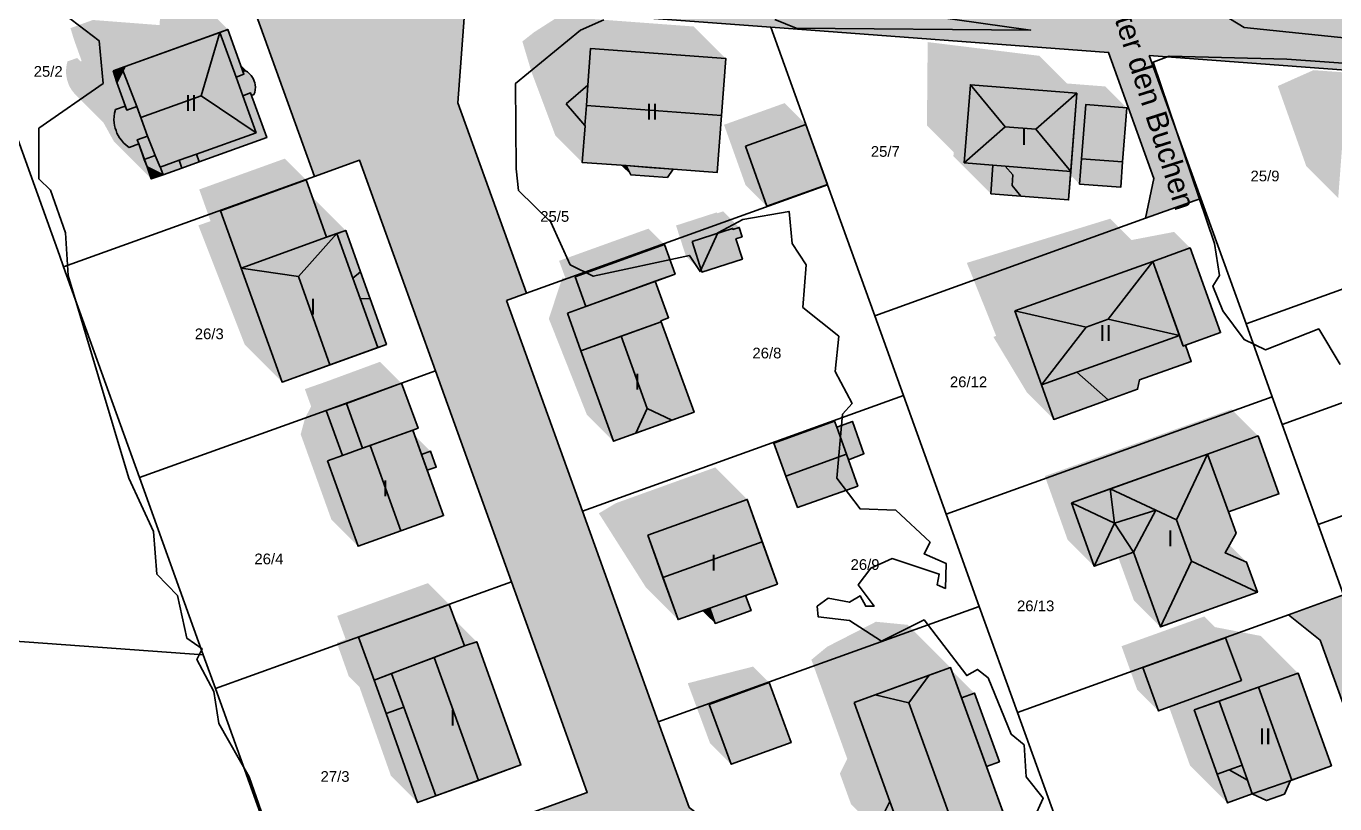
# Model space of a CAD drawing. Header units: millimetres. Extents: x 238 to 3518, y -74 to 2735.
# Drawn here: x 1548.4 to 1671, y 895.7 to 968.6 of the extents above; entities that cross this region are included whole.
import ezdxf
from ezdxf.enums import TextEntityAlignment as Align

# ---------------------------------------------------------------- set-up
doc = ezdxf.new("R2010")
doc.units = ezdxf.units.MM
for name, color, linetype in [('LP_Flurstueck_bez', 7, 'Continuous'), ('LP_Flurstuecke', 8, 'Continuous'), ('LP_Gebaeude_Dachaufsicht', 9, 'Continuous'), ('LP_Gebaeude_Dachschatten', 253, 'Continuous'), ('LP_Gebaeude_F', 254, 'Continuous'), ('LP_Gebaeude_Geschosszahl', 7, 'Continuous'), ('LP_Gebaeude_Schatten', 7, 'Continuous'), ('LP_Gebaeude_U', 7, 'Continuous'), ('LP_Topographie_Hoehenlinien', 8, 'Continuous'), ('LP_Verkehr_Strassen', 9, 'Continuous'), ('LP_Verkehr_Strassennamen', 7, 'Continuous')]:
    doc.layers.add(name, color=color, linetype=linetype)
doc.styles.get("Standard").update_dxf_attribs({"font": 'arial.ttf'})

msp = doc.modelspace()

# ---------------------------------------------------------------- hatches: boundary and pattern name
at = {"layer": 'LP_Gebaeude_Dachschatten'}
for points in [[(1564.78, 962.06), (1566.53, 968), (1557.65, 964.81), (1557.33, 964.69), (1558.73, 961.05), (1558.74, 961.06), (1559.11, 960.02)], [(1613.55, 960.21), (1613.95, 965.55), (1601.28, 966.49), (1601.03, 963.05), (1601.02, 963.05), (1600.88, 961.15)], [(1640.14, 959.15), (1636.87, 963.09), (1636.3, 955.78)], [(1640.14, 959.15), (1643.01, 958.92), (1646.85, 962.3), (1636.87, 963.09)], [(1560.47, 956.47), (1560.31, 956.86), (1559.73, 958.28), (1558.78, 957.94), (1558.92, 957.55), (1559.44, 956.1)], [(1573.88, 945.11), (1568.51, 945.91), (1572.36, 935.23), (1576.84, 936.85)], [(1653.98, 946.54), (1641.04, 941.9), (1647.72, 940.37), (1649.8, 941.12)], [(1641.04, 941.9), (1643.53, 934.96), (1647.72, 940.37)], [(1600.36, 938.17), (1603.42, 929.68), (1605.52, 930.43), (1606.58, 932.75), (1604.13, 939.53)], [(1580.6, 929.29), (1579.89, 929.04), (1578.01, 928.35), (1576.6, 927.84), (1579.48, 919.84), (1583.48, 921.28)], [(1656.19, 922.31), (1659.11, 928.49), (1649.98, 925.22)], [(1646.35, 923.92), (1650.39, 922.01), (1649.98, 925.22)], [(1654.25, 923.22), (1649.98, 925.22), (1650.39, 922.01)], [(1617.37, 920.26), (1615.95, 924.23), (1606.64, 920.88), (1608.05, 916.93)], [(1650.39, 922.01), (1646.35, 923.92), (1648.48, 917.97)], [(1657.59, 918.46), (1656.19, 922.31), (1654.25, 923.22), (1652.15, 919.28), (1654.7, 912.28)], [(1586.61, 909.43), (1582.62, 907.92), (1583.76, 904.78), (1586.77, 896.45), (1590.76, 897.9)], [(1631.09, 905.18), (1633.02, 907.77), (1627.95, 905.93)], [(1663.89, 906.64), (1660.18, 905.34), (1662.34, 899.33), (1662.84, 897.92), (1663.3, 896.64), (1666.9, 897.91), (1666.92, 897.91), (1667.01, 897.94)], [(1635.34, 893.44), (1631.09, 905.18), (1627.95, 905.93), (1625.97, 905.21), (1629.33, 895.93), (1631.1, 891.03), (1631.1, 891.03), (1631.39, 890.24), (1633.67, 891.06)], [(1583.76, 904.78), (1582.1, 904.18), (1585.06, 895.83), (1586.77, 896.45)]]:
    msp.add_hatch(color=253, dxfattribs=at).paths.add_polyline_path(points)
at = {"layer": 'LP_Gebaeude_F'}
for points in [[(1556.86, 963.29), (1557.79, 960.71), (1558.74, 961.06), (1559.73, 958.28), (1558.78, 957.94), (1558.92, 957.55), (1559.7, 955.39), (1561.21, 954.66), (1562.97, 955.29), (1562.72, 956.01), (1564.32, 956.58), (1564.58, 955.87), (1570.92, 958.14), (1569.41, 962.33), (1568.67, 962.06), (1568.04, 963.81), (1568.78, 964.08), (1567.27, 968.27), (1557.65, 964.81)], [(1598.98, 961.3), (1600.75, 959.25), (1600.48, 955.81), (1604.62, 955.51), (1605.04, 954.66), (1608.48, 954.4), (1609.01, 955.18), (1613.15, 954.87), (1613.95, 965.55), (1601.28, 966.49), (1601.03, 963.05)], [(1556.52, 964.4), (1556.86, 963.29), (1557.65, 964.81)], [(1568.04, 963.81), (1568.67, 962.06), (1569.41, 962.33), (1569.5, 962.09), (1569.72, 962.17), (1569.79, 962.37), (1569.84, 962.62), (1569.85, 962.86), (1569.83, 963.07), (1569.8, 963.26), (1569.75, 963.43), (1569.68, 963.6), (1569.58, 963.77), (1569.46, 963.95), (1569.31, 964.12), (1569.11, 964.29), (1568.93, 964.4), (1568.69, 964.32), (1568.78, 964.08)], [(1636.3, 955.78), (1638.99, 955.57), (1640.12, 955.47), (1640.85, 954.66), (1640.78, 953.66), (1641.6, 952.66), (1646.08, 952.3), (1646.85, 962.3), (1636.87, 963.09)], [(1556.74, 960.78), (1556.66, 960.44), (1556.62, 960.12), (1556.6, 959.81), (1556.62, 959.52), (1556.66, 959.26), (1556.72, 959.01), (1556.79, 958.79), (1556.87, 958.57), (1556.98, 958.35), (1557.12, 958.12), (1557.29, 957.89), (1557.49, 957.65), (1557.73, 957.43), (1558.01, 957.22), (1558.92, 957.55), (1558.78, 957.94), (1559.73, 958.28), (1558.74, 961.06), (1557.79, 960.71), (1557.65, 961.1)], [(1647.29, 956.16), (1651.14, 955.86), (1651.53, 960.93), (1647.68, 961.23)], [(1615.78, 957.34), (1617.79, 951.71), (1623.49, 953.74), (1621.46, 959.37), (1621.46, 959.37)], [(1562.72, 956.01), (1562.97, 955.29), (1564.58, 955.87), (1564.32, 956.58)], [(1638.78, 952.88), (1641.6, 952.66), (1640.78, 953.66), (1640.85, 954.66), (1640.12, 955.47), (1638.99, 955.57)], [(1647.1, 953.78), (1650.96, 953.48), (1651.14, 955.86), (1647.29, 956.16)], [(1559.7, 955.39), (1560.1, 954.26), (1561.21, 954.66)], [(1566.59, 951.28), (1568.51, 945.91), (1576.52, 948.8), (1574.61, 954.17)], [(1568.51, 945.91), (1572.36, 935.23), (1582.13, 938.76), (1580.6, 943.04), (1579.68, 943.06), (1579, 944.96), (1579.7, 945.56), (1578.32, 949.44), (1576.52, 948.8)], [(1610.78, 948.4), (1611.71, 945.53), (1615.51, 946.75), (1614.89, 948.65), (1615.48, 948.85), (1615.2, 949.73), (1614.62, 949.54), (1614.59, 949.63)], [(1599.82, 945.09), (1600.83, 942.32), (1607.34, 944.68), (1609.2, 945.35), (1608.2, 948.11)], [(1653.98, 946.54), (1656.83, 938.61), (1657.03, 938.69), (1660.33, 939.87), (1657.46, 947.8)], [(1641.04, 941.9), (1643.53, 934.96), (1646.86, 936.15), (1649.8, 933.57), (1652.54, 934.55), (1652.72, 935.43), (1657.57, 937.16), (1657.03, 938.69), (1656.83, 938.61), (1653.98, 946.54)], [(1579, 944.96), (1579.68, 943.06), (1580.6, 943.04), (1579.7, 945.56)], [(1599.12, 941.7), (1600.36, 938.17), (1607.9, 940.88), (1607.86, 940.98), (1608.58, 941.25), (1607.34, 944.68), (1600.83, 942.32)], [(1600.36, 938.17), (1603.42, 929.68), (1610.98, 932.4), (1607.9, 940.88)], [(1643.53, 934.96), (1644.69, 931.73), (1649.8, 933.57), (1646.86, 936.15)], [(1578.38, 933.23), (1579.89, 929.04), (1584.6, 930.73), (1585.1, 930.9), (1583.54, 935.13)], [(1576.49, 932.57), (1578.01, 928.35), (1579.89, 929.04), (1578.38, 933.23)], [(1618.45, 929.5), (1619.57, 926.42), (1625.25, 928.49), (1624.34, 931.01), (1624.13, 931.57)], [(1624.34, 931.01), (1625.25, 928.49), (1625.44, 927.95), (1626.89, 928.52), (1625.81, 931.54)], [(1576.6, 927.84), (1579.48, 919.84), (1587.49, 922.72), (1585.95, 926.97), (1585.42, 928.44), (1584.6, 930.73), (1579.89, 929.04), (1578.01, 928.35)], [(1659.11, 928.49), (1661.06, 923.06), (1665.79, 924.75), (1663.84, 930.18)], [(1585.42, 928.44), (1585.95, 926.97), (1586.81, 927.27), (1586.27, 928.75)], [(1619.57, 926.42), (1620.67, 923.48), (1626.32, 925.49), (1625.44, 927.95), (1625.25, 928.49)], [(1646.35, 923.92), (1648.48, 917.97), (1652.15, 919.28), (1654.7, 912.28), (1663.78, 915.54), (1662.76, 918.36), (1660.74, 919.23), (1661.78, 921.08), (1661.06, 923.06), (1659.11, 928.49)], [(1606.64, 920.88), (1609.47, 912.97), (1612.46, 914.04), (1612.95, 912.61), (1616.32, 913.81), (1615.8, 915.23), (1618.78, 916.3), (1615.95, 924.23)], [(1579.52, 911.32), (1580.99, 907.3), (1589.46, 910.5), (1588.03, 914.39)], [(1580.99, 907.3), (1582.1, 904.18), (1583.76, 904.78), (1586.77, 896.45), (1594.75, 899.36), (1590.6, 910.89), (1589.46, 910.5)], [(1653.04, 908.48), (1654.5, 904.42), (1662.27, 907.28), (1660.8, 911.27)], [(1625.97, 905.21), (1629.33, 895.93), (1628.64, 894.54), (1629.69, 891.66), (1631.1, 891.03), (1631.39, 890.24), (1640.43, 893.51), (1638.37, 899.21), (1636.04, 905.64), (1635.01, 908.48)], [(1657.84, 904.51), (1659.99, 898.49), (1661.12, 898.89), (1662.84, 897.92), (1663.3, 896.64), (1664.63, 896.01), (1666.31, 896.61), (1666.89, 897.9), (1670.71, 899.27), (1667.6, 907.94)], [(1612.38, 905.01), (1614.46, 899.41), (1620.07, 901.45), (1618.01, 907.07)], [(1636.04, 905.64), (1638.37, 899.21), (1639.59, 899.65), (1637.25, 906.08)], [(1582.1, 904.18), (1585.06, 895.83), (1586.77, 896.45), (1583.76, 904.78)], [(1659.99, 898.49), (1660.96, 895.8), (1663.3, 896.64), (1662.84, 897.92), (1661.12, 898.89)]]:
    msp.add_hatch(color=254, dxfattribs=at).paths.add_polyline_path(points)
at = {"layer": 'LP_Gebaeude_Schatten'}
for points in [[(1552.12, 964.62), (1552.16, 964.94), (1552.24, 965.28), (1553.15, 965.6), (1553.47, 965.28), (1553.57, 965.32), (1552.86, 967.29), (1552.52, 968.4), (1553.33, 968.69), (1553.65, 968.81), (1554.62, 969.16), (1560.87, 968.68), (1561.05, 971.47), (1562.53, 972), (1563.27, 972.27), (1567.27, 968.27), (1566.53, 968), (1557.65, 964.81), (1557.33, 964.69), (1556.52, 964.4), (1556.86, 963.29), (1557.79, 960.71), (1557.65, 961.1), (1556.74, 960.78), (1556.66, 960.44), (1556.62, 960.12), (1556.6, 959.81), (1556.62, 959.52), (1556.66, 959.26), (1556.72, 959.01), (1556.79, 958.79), (1556.87, 958.57), (1556.98, 958.35), (1557.12, 958.12), (1557.29, 957.89), (1557.49, 957.65), (1557.73, 957.43), (1558.01, 957.22), (1558.92, 957.55), (1559.44, 956.1), (1559.7, 955.39), (1560.1, 954.26), (1557.6, 956.76), (1556.6, 957.76), (1555.7, 959.39), (1555.6, 959.55), (1552.99, 962.15), (1552.79, 962.39), (1552.62, 962.62), (1552.48, 962.85), (1552.37, 963.07), (1552.29, 963.29), (1552.22, 963.51), (1552.16, 963.76), (1552.12, 964.02), (1552.1, 964.31), (1552.12, 964.62)], [(1596.03, 968.05), (1598.28, 969.49), (1610.95, 968.55), (1613.95, 965.55), (1601.28, 966.49), (1601.03, 963.05), (1601.02, 963.05), (1598.98, 961.3), (1600.74, 959.27), (1600.75, 959.25), (1600.48, 955.81), (1597.98, 958.31), (1595.75, 964.25), (1595.74, 964.27), (1594.88, 967.15), (1596.02, 968.05), (1596.03, 968.05)], [(1651.53, 960.93), (1647.68, 961.23), (1647.29, 956.16), (1647.1, 953.78), (1646.26, 954.62), (1646.29, 954.97), (1646.85, 962.3), (1636.87, 963.09), (1636.3, 955.78), (1638.99, 955.57), (1638.78, 952.88), (1635.28, 956.38), (1635.31, 956.77), (1632.8, 959.28), (1632.87, 967.09), (1643.35, 965.8), (1645.94, 963.21), (1649.53, 962.93), (1651.53, 960.93)], [(1569.11, 964.29), (1568.93, 964.4), (1568.69, 964.32), (1568.46, 964.96), (1569.31, 964.12), (1569.11, 964.29)], [(1681.89, 960.74), (1672.03, 961.46), (1671.35, 952.48), (1668.35, 955.48), (1665.69, 962.97), (1669.03, 964.46), (1678.89, 963.74), (1681.89, 960.74)], [(1613.78, 959.34), (1619.46, 961.37), (1619.46, 961.37), (1621.46, 959.37), (1621.46, 959.37), (1615.78, 957.34), (1617.79, 951.71), (1615.79, 953.71), (1613.78, 959.34)], [(1566.59, 951.28), (1568.51, 945.91), (1572.36, 935.23), (1568.86, 938.73), (1564.51, 949.91), (1565.65, 950.31), (1564.59, 953.28), (1572.61, 956.17), (1574.61, 954.17), (1566.59, 951.28)], [(1604.62, 955.51), (1605.04, 954.66), (1604.15, 955.54), (1604.62, 955.51)], [(1577.5, 949.15), (1576.52, 948.8), (1575.17, 952.58), (1578.32, 949.44), (1577.5, 949.15)], [(1609.28, 949.9), (1613.09, 951.13), (1613.16, 951.05), (1613.7, 951.23), (1615.2, 949.73), (1614.62, 949.54), (1614.59, 949.63), (1610.78, 948.4), (1611.71, 945.53), (1610.21, 947.03), (1609.28, 949.9)], [(1607.9, 940.88), (1600.36, 938.17), (1603.42, 929.68), (1600.92, 932.18), (1597.36, 941.17), (1598.63, 945.03), (1598.92, 944.96), (1598.32, 946.59), (1606.7, 949.61), (1608.2, 948.11), (1599.82, 945.09), (1600.83, 942.32), (1604.42, 943.62), (1605.4, 943.38), (1607.9, 940.88)], [(1657.46, 947.8), (1653.98, 946.54), (1641.04, 941.9), (1643.53, 934.96), (1644.69, 931.73), (1642.19, 934.23), (1639.03, 939.46), (1639.29, 939.56), (1636.54, 946.4), (1649.98, 950.54), (1651.98, 948.54), (1655.96, 949.3), (1657.46, 947.8)], [(1656.48, 939.59), (1653.98, 946.54), (1656.83, 938.61), (1656.48, 939.59)], [(1574.1, 930.34), (1574.51, 931.85), (1575.08, 932.94), (1574.49, 934.57), (1576.38, 935.23), (1581.54, 937.13), (1583.54, 935.13), (1578.38, 933.23), (1576.49, 932.57), (1578.01, 928.35), (1576.6, 927.84), (1579.48, 919.84), (1576.98, 922.34), (1574.1, 930.34)], [(1643.85, 926.42), (1647.48, 927.72), (1656.61, 930.99), (1661.34, 932.68), (1663.84, 930.18), (1659.11, 928.49), (1649.98, 925.22), (1646.35, 923.92), (1648.48, 917.97), (1645.98, 920.47), (1643.85, 926.42)], [(1585.42, 928.44), (1584.77, 930.24), (1586.27, 928.75), (1585.42, 928.44)], [(1585.69, 927.69), (1585.95, 926.97), (1585.95, 926.97), (1585.69, 927.69)], [(1602.05, 922.93), (1603.64, 923.88), (1612.95, 927.23), (1615.95, 924.23), (1606.64, 920.88), (1608.05, 916.93), (1609.47, 912.97), (1606.47, 915.97), (1602.05, 922.93)], [(1652.2, 914.78), (1652.2, 914.78), (1650.74, 918.78), (1652.15, 919.28), (1654.7, 912.28), (1652.2, 914.78), (1652.2, 914.78)], [(1660.74, 919.23), (1661.15, 919.96), (1662.76, 918.36), (1660.74, 919.23)], [(1579.6, 906.68), (1578.6, 907.68), (1577.49, 910.8), (1578.32, 911.12), (1577.52, 913.32), (1586.03, 916.39), (1588.03, 914.39), (1579.52, 911.32), (1580.99, 907.3), (1582.1, 904.18), (1585.06, 895.83), (1582.56, 898.33), (1579.6, 906.68)], [(1612.46, 914.04), (1612.95, 912.61), (1611.76, 913.79), (1612.46, 914.04)], [(1589.46, 910.5), (1588.56, 912.94), (1590.6, 910.89), (1589.46, 910.5)], [(1624.64, 898.54), (1625.33, 899.93), (1621.97, 909.21), (1623.45, 910.43), (1628.02, 912.77), (1631.01, 912.48), (1635.01, 908.48), (1633.02, 907.77), (1627.95, 905.93), (1625.97, 905.21), (1629.33, 895.93), (1628.64, 894.54), (1629.69, 891.66), (1625.69, 895.66), (1624.64, 898.54)], [(1658.8, 913.27), (1659.79, 912.27), (1664.1, 911.44), (1667.6, 907.94), (1663.89, 906.64), (1660.18, 905.34), (1657.84, 904.51), (1659.99, 898.49), (1660.96, 895.8), (1657.46, 899.3), (1656.49, 901.99), (1655.49, 904.79), (1662.27, 907.28), (1660.8, 911.27), (1653.04, 908.48), (1654.5, 904.42), (1652.5, 906.42), (1651.04, 910.48), (1658.8, 913.27)], [(1582.97, 908.05), (1589.46, 910.5), (1586.61, 909.43), (1582.97, 908.05)], [(1618.01, 907.07), (1612.38, 905.01), (1614.46, 899.41), (1612.46, 901.41), (1610.38, 907.01), (1616.51, 908.57), (1618.01, 907.07)], [(1636.04, 905.64), (1636.47, 904.45), (1635.1, 908.23), (1637.25, 906.08), (1636.04, 905.64)]]:
    msp.add_hatch(color=7, dxfattribs=at).paths.add_polyline_path(points)
at = {"layer": 'LP_Verkehr_Strassen'}
h = msp.add_hatch(color=9, dxfattribs=at)
h.paths.add_polyline_path([(1539.64, 982.84), (1540.02, 980.47), (1540.45, 977.77), (1567.73, 975.74), (1575.39, 954.5), (1579.62, 956.01), (1586.74, 936.27), (1593.85, 916.52), (1597.16, 907.33), (1600.96, 896.77), (1596.73, 895.25), (1603.85, 875.51), (1624.78, 873.98), (1625.11, 878.47), (1645.04, 877.02), (1664.98, 875.57), (1684.93, 874.12), (1684.64, 870.13), (1708.26, 868.41), (1708.55, 872.4), (1700.38, 872.99), (1690.94, 891.23), (1694.01, 895.5), (1712.11, 920.74), (1713.31, 921.47), (1727.38, 920.42), (1751.94, 918.59), (1752.87, 931.55), (1728.65, 933.35), (1713.52, 934.48), (1711.06, 936.24), (1700.98, 964.2), (1701.3, 968.47), (1701.62, 972.79), (1665.38, 975.49), (1665.14, 973.51), (1645.52, 974.97), (1625.38, 976.46), (1625, 976.49), (1605.25, 977.96), (1585.11, 979.46), (1582.49, 979.66), (1560.56, 981.29)])
h.paths.add_polyline_path([(1588.84, 961.41), (1589.52, 970.61), (1618.16, 968.48), (1649.82, 966.12), (1654.08, 954.32), (1653.3, 950.58), (1658.47, 952.44), (1653.64, 965.84), (1689.65, 963.16), (1693.33, 960.35), (1696.09, 952.71), (1699.48, 943.32), (1702.87, 933.9), (1705.62, 926.26), (1685.48, 898.19), (1678.87, 895.81), (1671.85, 915.29), (1666.68, 913.42), (1669.66, 911.03), (1675.58, 894.62), (1649.45, 885.21), (1648.12, 885.3), (1621.18, 887.26), (1610.5, 895.37), (1607.62, 903.38), (1600.5, 923.12), (1593.38, 942.87), (1595.27, 943.55)], flags=0)

# ---------------------------------------------------------------- linework, layer by layer
at = {"layer": 'LP_Flurstuecke', "color": 8}
for points in [[(1361.14, 993.78), (1364.34, 969.18), (1365.29, 961.93), (1365.62, 960.65), (1374.73, 925.2), (1375.22, 923.48), (1564.97, 909.67), (1558.99, 926.28), (1551.88, 946.03), (1551.48, 947.13), (1540.45, 977.77), (1540.02, 980.47)], [(1540.45, 977.77), (1551.48, 947.13), (1551.88, 946.03), (1575.39, 954.5), (1567.73, 975.74)], [(1588.84, 961.41), (1595.27, 943.55), (1623.48, 953.72), (1621.46, 959.37), (1618.16, 968.48), (1589.52, 970.61)], [(1618.16, 968.48), (1621.46, 959.37), (1623.48, 953.72), (1627.91, 941.43), (1653.3, 950.58), (1654.08, 954.32), (1649.82, 966.12)], [(1653.64, 965.84), (1658.47, 952.44), (1662.71, 940.68), (1696.09, 952.71), (1693.33, 960.35), (1689.65, 963.16)], [(1551.88, 946.03), (1558.99, 926.28), (1576.49, 932.57), (1586.74, 936.27), (1579.62, 956.01), (1575.39, 954.5)], [(1593.38, 942.87), (1600.5, 923.12), (1630.6, 933.96), (1627.91, 941.43), (1623.48, 953.72), (1595.27, 943.55)], [(1627.91, 941.43), (1630.6, 933.96), (1634.6, 922.85), (1665.17, 933.86), (1662.71, 940.68), (1658.47, 952.44), (1653.3, 950.58)], [(1662.71, 940.68), (1665.17, 933.86), (1666.09, 931.27), (1686.4, 938.6), (1696.32, 942.18), (1699.48, 943.32), (1696.09, 952.71)], [(1666.09, 931.27), (1669.48, 921.88), (1702.87, 933.9), (1699.48, 943.32), (1696.32, 942.18), (1686.4, 938.6)], [(1558.99, 926.28), (1564.97, 909.67), (1566.1, 906.52), (1593.85, 916.52), (1586.74, 936.27), (1576.49, 932.57)], [(1600.5, 923.12), (1607.62, 903.38), (1637.71, 914.21), (1634.6, 922.85), (1630.6, 933.96)], [(1634.6, 922.85), (1637.71, 914.21), (1641.28, 904.27), (1666.68, 913.42), (1671.85, 915.29), (1669.48, 921.88), (1666.09, 931.27), (1665.17, 933.86)], [(1669.48, 921.88), (1671.85, 915.29), (1678.87, 895.81), (1685.48, 898.19), (1705.62, 926.26), (1702.87, 933.9)], [(1375.22, 923.48), (1383.16, 895.51), (1537.39, 884.3), (1575.1, 881.56), (1573.22, 886.78), (1566.1, 906.52), (1564.97, 909.67)], [(1566.1, 906.52), (1573.22, 886.78), (1582.24, 890.03), (1587.37, 891.87), (1596.73, 895.25), (1600.96, 896.77), (1597.16, 907.33), (1593.85, 916.52)], [(1607.62, 903.38), (1610.5, 895.37), (1621.18, 887.26), (1648.12, 885.3), (1641.28, 904.27), (1637.71, 914.21)], [(1641.28, 904.27), (1648.12, 885.3), (1649.45, 885.21), (1675.58, 894.62), (1669.66, 911.03), (1666.68, 913.42)]]:
    msp.add_lwpolyline(points, close=True, dxfattribs=at)
msp.add_lwpolyline([(1540.45, 977.77), (1567.73, 975.74), (1575.39, 954.5), (1579.62, 956.01), (1586.74, 936.27), (1593.85, 916.52), (1597.16, 907.33), (1600.96, 896.77), (1596.73, 895.25)], dxfattribs=at)
at = {"layer": 'LP_Gebaeude_Dachaufsicht', "color": 9}
for p, q in [((1557.65, 964.81, 78.46), (1566.53, 968, 78.46)), ((1564.78, 962.06, 80.8), (1566.53, 968, 78.46)), ((1566.53, 968, 78.46), (1567.27, 968.27, 78.46)), ((1566.53, 968, 78.46), (1568.04, 963.81, 78.46)), ((1567.27, 968.27, 78.46), (1568.78, 964.08, 78.46)), ((1601.03, 963.05, 81.07), (1601.28, 966.49, 78.03)), ((1601.28, 966.49, 78.03), (1613.95, 965.55, 78.03)), ((1613.55, 960.21, 82.75), (1613.95, 965.55, 78.03)), ((1556.52, 964.4, 76.73), (1557.65, 964.81, 76.73)), ((1556.52, 964.4, 78.46), (1557.33, 964.69, 78.46)), ((1556.52, 964.4, 76.73), (1556.86, 963.29, 76.73)), ((1556.52, 964.4, 78.46), (1556.86, 963.29, 78.46)), ((1556.86, 963.29, 76.73), (1557.65, 964.81, 76.73)), ((1557.33, 964.69, 78.46), (1557.65, 964.81, 78.46)), ((1557.33, 964.69, 78.46), (1558.73, 961.05, 80.28)), ((1557.33, 964.69, 78.46), (1558.73, 961.05, 78.46)), ((1568.69, 964.32, 76.57), (1568.93, 964.4, 76.57)), ((1568.69, 964.32, 76.57), (1568.78, 964.08, 76.57)), ((1568.93, 964.4, 76.57), (1569.11, 964.29, 76.57)), ((1569.11, 964.29, 76.57), (1569.31, 964.12, 76.57)), ((1556.86, 963.29, 78.46), (1557.79, 960.71, 78.46)), ((1568.04, 963.81, 78.46), (1568.78, 964.08, 78.46)), ((1568.04, 963.81, 76.57), (1568.78, 964.08, 76.57)), ((1568.04, 963.81, 76.57), (1568.67, 962.06, 76.57)), ((1568.04, 963.81, 78.46), (1568.67, 962.06, 78.46)), ((1569.31, 964.12, 76.57), (1569.46, 963.95, 76.57)), ((1569.46, 963.95, 76.57), (1569.59, 963.77, 76.57)), ((1569.59, 963.77, 76.57), (1569.68, 963.6, 76.57)), ((1569.68, 963.6, 76.57), (1569.75, 963.43, 76.57)), ((1569.75, 963.43, 76.57), (1569.8, 963.26, 76.57)), ((1569.8, 963.26, 76.57), (1569.83, 963.07, 76.57)), ((1569.83, 963.07, 76.57), (1569.85, 962.86, 76.57)), ((1598.98, 961.3, 78.03), (1601.02, 963.05, 78.03)), ((1600.88, 961.15, 82.75), (1601.02, 963.05, 81.08)), ((1600.88, 961.15, 78.03), (1601.02, 963.05, 78.03)), ((1601.02, 963.05, 81.08), (1601.03, 963.05, 81.07)), ((1636.3, 955.78, 80.09), (1636.87, 963.09, 80.09)), ((1636.87, 963.09, 80.09), (1640.14, 959.15, 82.66)), ((1636.87, 963.09, 80.09), (1646.85, 962.3, 80.09)), ((1559.11, 960.02, 80.8), (1564.78, 962.06, 80.8)), ((1564.78, 962.06, 80.8), (1569.92, 958.59, 78.46)), ((1568.67, 962.06, 76.57), (1569.41, 962.33, 76.57)), ((1568.67, 962.06, 78.46), (1569.41, 962.33, 78.46)), ((1568.67, 962.06, 78.46), (1569.92, 958.59, 78.46)), ((1569.41, 962.33, 76.57), (1569.5, 962.09, 76.57)), ((1569.41, 962.33, 78.46), (1570.92, 958.14, 78.46)), ((1569.5, 962.09, 76.57), (1569.72, 962.17, 76.57)), ((1569.72, 962.17, 76.57), (1569.79, 962.37, 76.57)), ((1569.79, 962.37, 76.57), (1569.84, 962.62, 76.57)), ((1569.84, 962.62, 76.57), (1569.85, 962.86, 76.57)), ((1643.01, 958.92, 82.66), (1646.85, 962.3, 80.09)), ((1646.29, 954.97, 80.09), (1646.85, 962.3, 80.09)), ((1556.66, 960.44, 79.17), (1556.74, 960.78, 79.17)), ((1556.74, 960.78, 79.17), (1557.65, 961.1, 79.17)), ((1557.65, 961.1, 79.17), (1557.79, 960.71, 79.17)), ((1557.79, 960.71, 79.17), (1558.74, 961.06, 79.17)), ((1557.79, 960.71, 78.46), (1558.73, 961.05, 78.46)), ((1558.73, 961.05, 80.28), (1558.74, 961.06, 80.28)), ((1558.74, 961.06, 80.28), (1559.11, 960.02, 80.8)), ((1558.74, 961.06, 79.17), (1559.73, 958.28, 79.17)), ((1598.98, 961.3, 78.03), (1600.74, 959.27, 78.03)), ((1600.74, 959.27, 81.08), (1600.88, 961.15, 82.75)), ((1600.74, 959.27, 78.03), (1600.88, 961.15, 78.03)), ((1600.88, 961.15, 82.75), (1613.55, 960.21, 82.75)), ((1647.29, 956.16, 77.45), (1647.68, 961.23, 77.45)), ((1647.68, 961.23, 77.45), (1651.53, 960.93, 77.45)), ((1651.14, 955.86, 77.45), (1651.53, 960.93, 77.45)), ((1556.6, 959.81, 79.17), (1556.62, 960.12, 79.17)), ((1556.6, 959.81, 79.17), (1556.62, 959.52, 79.17)), ((1556.62, 960.12, 79.17), (1556.66, 960.44, 79.17)), ((1556.62, 959.52, 79.17), (1556.66, 959.26, 79.17)), ((1556.66, 959.26, 79.17), (1556.72, 959.01, 79.17)), ((1559.11, 960.02, 80.8), (1559.73, 958.28, 79.93)), ((1600.48, 955.81, 78.03), (1600.75, 959.25, 81.07)), ((1600.74, 959.27, 81.08), (1600.75, 959.25, 81.07)), ((1613.15, 954.87, 78.03), (1613.55, 960.21, 82.75)), ((1615.78, 957.34, 77.1), (1621.46, 959.37, 77.1)), ((1621.46, 959.37, 77.1), (1621.46, 959.37, 77.1)), ((1621.46, 959.37, 77.1), (1623.49, 953.74, 77.1)), ((1556.72, 959.01, 79.17), (1556.79, 958.79, 79.17)), ((1556.79, 958.79, 79.17), (1556.87, 958.57, 79.17)), ((1556.87, 958.57, 79.17), (1556.98, 958.35, 79.17)), ((1556.98, 958.35, 79.17), (1557.12, 958.12, 79.17)), ((1557.12, 958.12, 79.17), (1557.29, 957.89, 79.17)), ((1558.78, 957.94, 79.17), (1559.73, 958.28, 79.17)), ((1558.78, 957.94, 77.95), (1559.73, 958.28, 77.95)), ((1559.73, 958.28, 79.93), (1560.31, 956.86, 79.22)), ((1559.73, 958.28, 77.95), (1560.31, 956.86, 79.22)), ((1564.32, 956.58, 78.46), (1569.92, 958.59, 78.46)), ((1564.58, 955.87, 78.46), (1570.92, 958.14, 78.46)), ((1636.3, 955.78, 80.09), (1640.14, 959.15, 82.66)), ((1640.14, 959.15, 82.66), (1643.01, 958.92, 82.66)), ((1643.01, 958.92, 82.66), (1646.29, 954.97, 80.09)), ((1557.29, 957.89, 79.17), (1557.49, 957.65, 79.17)), ((1557.49, 957.65, 79.17), (1557.73, 957.43, 79.17)), ((1557.73, 957.43, 79.17), (1558.01, 957.22, 79.17)), ((1558.01, 957.22, 79.17), (1558.92, 957.55, 79.17)), ((1558.78, 957.94, 79.17), (1558.92, 957.55, 79.17)), ((1558.78, 957.94, 77.95), (1558.92, 957.55, 78.29)), ((1558.92, 957.55, 78.29), (1559.44, 956.1, 79.57)), ((1560.31, 956.86, 79.22), (1560.47, 956.47, 79.57)), ((1560.31, 956.86, 79.22), (1560.47, 956.47, 79.02)), ((1615.78, 957.34, 77.1), (1617.79, 951.71, 77.1)), ((1559.44, 956.1, 79.57), (1560.47, 956.47, 79.57)), ((1559.44, 956.1, 79.57), (1559.7, 955.39, 78.94)), ((1560.47, 956.47, 79.57), (1560.92, 955.36, 78.58)), ((1560.47, 956.47, 79.02), (1560.92, 955.36, 78.46)), ((1560.93, 955.37, 78.46), (1562.72, 956.01, 78.46)), ((1562.72, 956.01, 76.81), (1564.32, 956.58, 76.81)), ((1562.72, 956.01, 78.46), (1564.32, 956.58, 78.46)), ((1562.72, 956.01, 78.46), (1562.97, 955.29, 78.46)), ((1562.72, 956.01, 76.81), (1562.97, 955.29, 76.81)), ((1562.97, 955.29, 76.81), (1564.58, 955.87, 76.81)), ((1564.32, 956.58, 78.46), (1564.58, 955.87, 78.46)), ((1564.32, 956.58, 76.81), (1564.58, 955.87, 76.81)), ((1600.48, 955.81, 78.03), (1604.62, 955.51, 78.03)), ((1636.3, 955.78, 80.09), (1638.99, 955.57, 80.09)), ((1638.78, 952.88, 80.09), (1638.99, 955.57, 80.09)), ((1638.99, 955.57, 80.09), (1640.12, 955.47, 80.09)), ((1638.99, 955.57, 80.09), (1640.12, 955.47, 80.09)), ((1647.1, 953.78, 77.45), (1647.29, 956.16, 77.45)), ((1647.29, 956.16, 77.45), (1651.14, 955.86, 77.45)), ((1650.96, 953.48, 77.45), (1651.14, 955.86, 77.45)), ((1559.7, 955.39, 78.94), (1560.1, 954.26, 77.95)), ((1559.7, 955.39, 76.69), (1560.1, 954.26, 76.69)), ((1559.7, 955.39, 76.69), (1561.21, 954.66, 76.69)), ((1560.1, 954.26, 77.95), (1561.21, 954.66, 77.95)), ((1560.1, 954.26, 76.69), (1561.21, 954.66, 76.69)), ((1560.92, 955.36, 78.46), (1560.93, 955.37, 78.46)), ((1560.92, 955.36, 78.58), (1560.93, 955.37, 78.58)), ((1560.93, 955.37, 78.46), (1560.98, 955.24, 78.46)), ((1560.93, 955.37, 78.58), (1560.98, 955.24, 78.46)), ((1560.98, 955.24, 78.46), (1561.21, 954.66, 78.46)), ((1560.98, 955.24, 78.46), (1561.21, 954.66, 77.95)), ((1561.21, 954.66, 78.46), (1562.97, 955.29, 78.46)), ((1604.62, 955.51, 78.03), (1609.01, 955.18, 78.03)), ((1604.62, 955.51, 78.03), (1606.81, 955.34, 78.03)), ((1604.62, 955.51, 78.03), (1605.04, 954.66, 78.03)), ((1605.04, 954.66, 78.03), (1608.48, 954.4, 78.03)), ((1606.81, 955.34, 78.03), (1609.01, 955.18, 78.03)), ((1608.48, 954.4, 78.03), (1609.01, 955.18, 78.03)), ((1609.01, 955.18, 78.03), (1613.15, 954.87, 78.03)), ((1640.12, 955.47, 80.09), (1640.85, 954.66, 80.09)), ((1640.12, 955.47, 80.09), (1646.29, 954.97, 80.09)), ((1640.12, 955.47, 80.09), (1640.85, 954.66, 80.09)), ((1640.78, 953.66, 80.09), (1640.85, 954.66, 80.09)), ((1640.78, 953.66, 80.09), (1640.85, 954.66, 80.09)), ((1646.08, 952.3, 80.09), (1646.29, 954.97, 80.09)), ((1566.59, 951.28, 76.27), (1574.61, 954.17, 76.27)), ((1574.61, 954.17, 76.27), (1576.52, 948.8, 76.27)), ((1617.79, 951.71, 77.1), (1623.49, 953.74, 77.1)), ((1640.78, 953.66, 80.09), (1641.6, 952.66, 80.09)), ((1640.78, 953.66, 80.09), (1641.6, 952.66, 80.09)), ((1647.1, 953.78, 77.45), (1650.96, 953.48, 77.45)), ((1638.78, 952.88, 80.09), (1641.6, 952.66, 80.09)), ((1641.6, 952.66, 80.09), (1646.08, 952.3, 80.09)), ((1566.59, 951.28, 76.27), (1568.51, 945.91, 76.27)), ((1577.5, 949.15, 78.65), (1578.32, 949.44, 78.65)), ((1578.32, 949.44, 78.65), (1579.7, 945.56, 78.65)), ((1610.78, 948.4, 76.17), (1614.59, 949.63, 76.17)), ((1614.59, 949.63, 76.17), (1614.62, 949.54, 76.17)), ((1614.62, 949.54, 76.17), (1615.2, 949.73, 76.17)), ((1615.2, 949.73, 76.17), (1615.48, 948.85, 76.17)), ((1568.51, 945.91, 76.27), (1576.52, 948.8, 76.27)), ((1568.51, 945.91, 78.65), (1576.52, 948.8, 78.64)), ((1573.88, 945.11, 82.06), (1577.5, 949.14, 78.65)), ((1576.52, 948.8, 78.64), (1577.5, 949.15, 78.65)), ((1577.5, 949.15, 78.65), (1577.5, 949.14, 78.65)), ((1577.5, 949.14, 78.65), (1579, 944.96, 78.65)), ((1610.78, 948.4, 76.17), (1611.71, 945.53, 76.17)), ((1614.89, 948.65, 76.17), (1615.48, 948.85, 76.17)), ((1614.89, 948.65, 76.17), (1615.51, 946.75, 76.17)), ((1599.82, 945.09, 76.09), (1608.2, 948.11, 76.09)), ((1608.2, 948.11, 76.09), (1609.2, 945.35, 76.09)), ((1653.98, 946.54, 77.53), (1657.46, 947.8, 77.53)), ((1657.46, 947.8, 77.53), (1660.33, 939.87, 77.53)), ((1568.51, 945.91, 78.65), (1572.36, 935.23, 78.65)), ((1568.51, 945.91, 78.65), (1573.88, 945.11, 82.06)), ((1611.71, 945.53, 76.17), (1615.51, 946.75, 76.17)), ((1641.04, 941.9, 80.82), (1653.98, 946.54, 80.82)), ((1649.8, 941.12, 82.45), (1653.98, 946.54, 80.82)), ((1653.98, 946.54, 80.82), (1656.48, 939.59, 80.82)), ((1653.98, 946.54, 77.53), (1656.83, 938.61, 77.53)), ((1573.88, 945.11, 82.06), (1576.84, 936.85, 82.06)), ((1579, 944.96, 78.65), (1579.7, 945.56, 78.65)), ((1579, 944.96, 78.03), (1579.7, 945.56, 78.03)), ((1579, 944.96, 78.65), (1579.68, 943.06, 78.65)), ((1579, 944.96, 78.03), (1579.68, 943.06, 78.03)), ((1579.7, 945.56, 78.03), (1580.6, 943.04, 78.03)), ((1599.82, 945.09, 76.09), (1600.83, 942.32, 76.09)), ((1600.83, 942.32, 76.09), (1609.2, 945.35, 76.09)), ((1579.68, 943.06, 78.65), (1580.6, 943.04, 78.65)), ((1579.68, 943.06, 78.03), (1580.6, 943.04, 78.03)), ((1579.68, 943.06, 78.65), (1581.32, 938.47, 78.65)), ((1580.6, 943.04, 78.65), (1582.13, 938.76, 78.65)), ((1604.13, 939.53, 81.54), (1607.9, 940.88, 77.55)), ((1607.9, 940.88, 77.55), (1610.98, 932.4, 77.55)), ((1641.04, 941.9, 80.82), (1647.72, 940.37, 82.45)), ((1641.04, 941.9, 80.82), (1643.53, 934.96, 80.82)), ((1647.72, 940.37, 82.45), (1649.8, 941.12, 82.45)), ((1649.8, 941.12, 82.45), (1656.48, 939.59, 80.82)), ((1643.53, 934.96, 80.82), (1647.72, 940.37, 82.45)), ((1657.03, 938.69, 77.53), (1660.33, 939.87, 77.53)), ((1576.84, 936.85, 82.06), (1581.32, 938.47, 78.65)), ((1581.32, 938.47, 78.65), (1582.13, 938.76, 78.65)), ((1600.36, 938.17, 77.55), (1604.13, 939.53, 81.54)), ((1604.13, 939.53, 81.54), (1606.58, 932.75, 81.54)), ((1646.86, 936.15, 80.82), (1656.48, 939.59, 80.82)), ((1646.86, 936.15, 80.82), (1656.48, 939.59, 80.82)), ((1656.48, 939.59, 80.82), (1656.83, 938.61, 80.82)), ((1656.83, 938.61, 77.53), (1657.03, 938.69, 77.53)), ((1656.83, 938.61, 80.82), (1657.03, 938.69, 80.82)), ((1657.03, 938.69, 80.82), (1657.57, 937.16, 80.82)), ((1600.36, 938.17, 77.55), (1603.42, 929.68, 77.55)), ((1652.72, 935.43, 80.82), (1657.57, 937.16, 80.82)), ((1572.36, 935.23, 78.65), (1576.84, 936.85, 82.06)), ((1643.53, 934.96, 80.82), (1646.86, 936.15, 80.82)), ((1643.53, 934.96, 81.29), (1646.86, 936.15, 81.28)), ((1646.86, 936.15, 80.82), (1649.8, 933.57, 80.82)), ((1646.86, 936.15, 81.28), (1649.8, 933.57, 78.16)), ((1578.38, 933.23, 76.06), (1583.54, 935.13, 76.06)), ((1583.54, 935.13, 76.06), (1585.1, 930.9, 76.06)), ((1643.53, 934.96, 81.29), (1644.69, 931.73, 78.16)), ((1652.54, 934.55, 80.82), (1652.72, 935.43, 80.82)), ((1644.69, 931.73, 78.16), (1649.8, 933.57, 78.16)), ((1649.8, 933.57, 80.82), (1652.54, 934.55, 80.82)), ((1576.49, 932.57, 76.06), (1578.38, 933.23, 76.06)), ((1576.49, 932.57, 76.06), (1578.01, 928.35, 76.06)), ((1578.38, 933.23, 76.06), (1579.89, 929.04, 76.06)), ((1605.52, 930.43, 79.77), (1606.58, 932.75, 81.54)), ((1606.58, 932.75, 81.54), (1608.88, 931.65, 79.77)), ((1608.88, 931.65, 79.77), (1610.98, 932.4, 77.55)), ((1605.52, 930.43, 79.77), (1608.88, 931.65, 79.77)), ((1579.89, 929.04, 76.06), (1584.6, 930.73, 76.06)), ((1580.6, 929.29, 80.78), (1584.6, 930.73, 76.98)), ((1584.6, 930.73, 76.06), (1585.1, 930.9, 76.06)), ((1584.6, 930.73, 76.98), (1587.49, 922.72, 76.98)), ((1603.42, 929.68, 77.55), (1605.52, 930.43, 79.77)), ((1659.11, 928.49, 78.41), (1663.84, 930.18, 78.41)), ((1663.84, 930.18, 78.41), (1665.79, 924.75, 78.41)), ((1578.01, 928.35, 78.32), (1579.89, 929.04, 80.1)), ((1578.01, 928.35, 76.06), (1579.89, 929.04, 76.06)), ((1579.89, 929.04, 80.1), (1580.6, 929.29, 80.78)), ((1580.6, 929.29, 80.78), (1583.48, 921.28, 80.78)), ((1585.42, 928.44, 77.43), (1586.27, 928.75, 77.43)), ((1586.27, 928.75, 77.43), (1586.81, 927.27, 77.43)), ((1576.6, 927.84, 76.98), (1578.01, 928.35, 78.32)), ((1576.6, 927.84, 76.98), (1579.48, 919.84, 76.98)), ((1585.42, 928.44, 77.43), (1585.95, 926.97, 77.43)), ((1649.98, 925.22, 78.28), (1659.11, 928.49, 78.28)), ((1656.19, 922.31, 81.19), (1659.11, 928.49, 78.28)), ((1659.11, 928.49, 78.41), (1661.06, 923.06, 78.41)), ((1659.11, 928.49, 78.28), (1661.06, 923.06, 78.28)), ((1585.95, 926.97, 77.43), (1586.81, 927.27, 77.43)), ((1646.35, 923.92, 78.28), (1649.98, 925.22, 78.28)), ((1649.98, 925.22, 78.28), (1656.19, 922.31, 81.19)), ((1649.98, 925.22, 78.28), (1654.25, 923.22, 80.28)), ((1649.98, 925.22, 78.28), (1650.39, 922.01, 80.28)), ((1606.64, 920.88, 78.05), (1615.95, 924.23, 78.05)), ((1615.95, 924.23, 78.05), (1617.37, 920.26, 82.01)), ((1646.35, 923.92, 78.28), (1648.48, 917.97, 78.28)), ((1646.35, 923.92, 78.28), (1650.39, 922.01, 80.28)), ((1661.06, 923.06, 78.41), (1665.79, 924.75, 78.41)), ((1583.48, 921.28, 80.78), (1587.49, 922.72, 76.98)), ((1650.39, 922.01, 80.28), (1654.25, 923.22, 80.28)), ((1652.15, 919.28, 78.28), (1654.25, 923.22, 80.28)), ((1654.25, 923.22, 80.28), (1656.19, 922.31, 81.2)), ((1661.06, 923.06, 78.28), (1661.78, 921.08, 78.28)), ((1579.48, 919.84, 76.98), (1583.48, 921.28, 80.78)), ((1648.48, 917.97, 78.28), (1650.39, 922.01, 80.28)), ((1650.39, 922.01, 80.28), (1652.15, 919.28, 78.28)), ((1656.19, 922.31, 81.2), (1657.59, 918.46, 81.19)), ((1656.19, 922.31, 81.19), (1657.59, 918.46, 81.19)), ((1606.64, 920.88, 78.05), (1608.05, 916.93, 82.01)), ((1608.05, 916.93, 82.01), (1617.37, 920.26, 82.01)), ((1617.37, 920.26, 82.01), (1618.78, 916.3, 78.05)), ((1660.74, 919.23, 79.25), (1661.78, 921.08, 78.28)), ((1648.48, 917.97, 78.28), (1652.15, 919.28, 78.28)), ((1652.15, 919.28, 78.28), (1654.7, 912.28, 78.28)), ((1660.74, 919.23, 79.25), (1662.76, 918.36, 78.28)), ((1654.7, 912.28, 78.28), (1657.59, 918.46, 81.19)), ((1654.7, 912.28, 78.28), (1657.59, 918.46, 81.19)), ((1657.59, 918.46, 81.19), (1663.78, 915.54, 78.28)), ((1662.76, 918.36, 78.28), (1663.78, 915.54, 78.28)), ((1608.05, 916.93, 82.01), (1609.47, 912.97, 78.05)), ((1615.8, 915.23, 78.05), (1618.78, 916.3, 78.05)), ((1612.46, 914.04, 78.05), (1615.8, 915.23, 78.05)), ((1615.8, 915.23, 78.05), (1616.32, 913.81, 78.05)), ((1654.7, 912.28, 78.28), (1663.78, 915.54, 78.28)), ((1579.52, 911.32, 76.38), (1588.03, 914.39, 76.38)), ((1588.03, 914.39, 76.38), (1589.46, 910.5, 76.38)), ((1609.47, 912.97, 78.05), (1612.46, 914.04, 78.05)), ((1612.46, 914.04, 78.05), (1612.95, 912.61, 78.05)), ((1612.46, 914.04, 78.05), (1612.46, 914.04, 78.05)), ((1612.95, 912.61, 78.05), (1616.32, 913.81, 78.05)), ((1579.52, 911.32, 76.38), (1580.99, 907.3, 76.38)), ((1580.99, 907.3, 76.38), (1589.46, 910.5, 76.38)), ((1586.61, 909.43, 80.48), (1589.46, 910.5, 78.88)), ((1589.46, 910.5, 78.88), (1590.6, 910.89, 78.25)), ((1590.6, 910.89, 78.25), (1594.75, 899.36, 78.25)), ((1653.04, 908.48, 77.18), (1660.8, 911.27, 77.18)), ((1660.8, 911.27, 77.18), (1662.27, 907.28, 77.18)), ((1582.62, 907.92, 78.25), (1586.61, 909.43, 80.48)), ((1586.61, 909.43, 80.48), (1590.76, 897.9, 80.48)), ((1580.99, 907.3, 78.25), (1582.62, 907.92, 78.25)), ((1582.62, 907.92, 78.25), (1583.76, 904.78, 78.25)), ((1627.95, 905.93, 80.61), (1633.02, 907.77, 80.61)), ((1631.09, 905.18, 82.27), (1633.02, 907.77, 80.61)), ((1633.02, 907.77, 80.61), (1635.01, 908.48, 79.31)), ((1635.01, 908.48, 79.31), (1640.43, 893.51, 79.31)), ((1653.04, 908.48, 77.18), (1654.5, 904.42, 77.18)), ((1663.89, 906.64, 82.73), (1667.6, 907.94, 79.21)), ((1667.6, 907.94, 79.21), (1670.71, 899.27, 79.21)), ((1580.99, 907.3, 78.25), (1582.1, 904.18, 78.25)), ((1612.38, 905.01, 76.23), (1618.01, 907.07, 76.23)), ((1618.01, 907.07, 76.23), (1620.07, 901.45, 76.23)), ((1654.5, 904.42, 77.18), (1662.27, 907.28, 77.18)), ((1660.18, 905.34, 79.21), (1663.89, 906.64, 82.73)), ((1663.89, 906.64, 82.73), (1667.01, 897.94, 82.73)), ((1625.97, 905.21, 79.31), (1627.95, 905.93, 80.61)), ((1627.95, 905.93, 80.61), (1631.09, 905.18, 82.27)), ((1636.04, 905.64, 77.94), (1637.25, 906.08, 77.94)), ((1636.04, 905.64, 77.94), (1638.37, 899.21, 77.94)), ((1637.25, 906.08, 77.94), (1639.59, 899.65, 77.94)), ((1657.84, 904.51, 79.21), (1660.18, 905.34, 79.21)), ((1660.18, 905.34, 79.21), (1662.34, 899.33, 79.21)), ((1582.1, 904.18, 77.27), (1583.76, 904.78, 78.22)), ((1582.1, 904.18, 78.25), (1583.76, 904.78, 78.25)), ((1582.1, 904.18, 77.27), (1585.06, 895.83, 77.24)), ((1583.76, 904.78, 78.25), (1586.77, 896.45, 78.25)), ((1583.76, 904.78, 78.22), (1586.77, 896.45, 78.22)), ((1612.38, 905.01, 76.23), (1614.46, 899.41, 76.23)), ((1625.97, 905.21, 79.31), (1629.33, 895.93, 79.31)), ((1631.09, 905.18, 82.27), (1635.34, 893.44, 82.27)), ((1657.84, 904.51, 79.21), (1659.99, 898.49, 79.21)), ((1614.46, 899.41, 76.23), (1620.07, 901.45, 76.23)), ((1590.76, 897.9, 80.48), (1594.75, 899.36, 78.25)), ((1638.37, 899.21, 77.94), (1639.59, 899.65, 77.94)), ((1661.12, 898.89, 79.21), (1662.34, 899.33, 79.21)), ((1661.12, 898.89, 79.87), (1662.34, 899.33, 79.87)), ((1662.34, 899.33, 79.21), (1662.84, 897.92, 79.21)), ((1662.34, 899.33, 79.87), (1662.84, 897.92, 79.87)), ((1667.01, 897.94, 82.73), (1670.71, 899.27, 79.21)), ((1586.77, 896.45, 78.25), (1590.76, 897.9, 80.48)), ((1659.99, 898.49, 79.28), (1661.12, 898.89, 79.28)), ((1659.99, 898.49, 79.21), (1661.12, 898.89, 79.21)), ((1659.99, 898.49, 79.28), (1660.96, 895.8, 79.28)), ((1661.12, 898.89, 79.28), (1662.84, 897.92, 79.28)), ((1661.12, 898.89, 79.87), (1662.84, 897.92, 79.87)), ((1662.84, 897.92, 79.21), (1663.3, 896.64, 79.21)), ((1662.84, 897.92, 79.28), (1663.3, 896.64, 79.28)), ((1663.3, 896.64, 79.21), (1666.9, 897.91, 82.63)), ((1663.3, 896.64, 79.21), (1666.9, 897.91, 79.21)), ((1666.89, 897.9, 79.21), (1666.92, 897.91, 79.21)), ((1666.9, 897.91, 79.21), (1666.92, 897.91, 79.21)), ((1666.9, 897.91, 82.63), (1666.92, 897.91, 82.64)), ((1666.92, 897.91, 82.64), (1667.01, 897.94, 82.73)), ((1666.31, 896.61, 79.21), (1666.89, 897.9, 79.21)), ((1585.06, 895.83, 77.24), (1586.77, 896.45, 78.22)), ((1628.64, 894.54, 79.31), (1629.33, 895.93, 79.31)), ((1629.33, 895.93, 79.31), (1631.1, 891.03, 79.31)), ((1629.33, 895.93, 79.31), (1629.33, 895.93, 79.31)), ((1629.33, 895.93, 79.31), (1631.1, 891.03, 79.31)), ((1660.96, 895.8, 79.28), (1663.3, 896.64, 79.28)), ((1663.3, 896.64, 79.21), (1664.63, 896.01, 79.21)), ((1664.63, 896.01, 79.21), (1666.31, 896.61, 79.21))]:
    msp.add_line(p, q, dxfattribs=at)
at = {"layer": 'LP_Gebaeude_U', "color": 7}
for points in [[(1556.86, 963.29), (1557.79, 960.71), (1558.74, 961.06), (1559.73, 958.28), (1558.78, 957.94), (1558.92, 957.55), (1559.7, 955.39), (1561.21, 954.66), (1562.97, 955.29), (1562.72, 956.01), (1564.32, 956.58), (1564.58, 955.87), (1570.92, 958.14), (1569.41, 962.33), (1568.67, 962.06), (1568.04, 963.81), (1568.78, 964.08), (1567.27, 968.27), (1557.65, 964.81)], [(1598.98, 961.3), (1600.75, 959.25), (1600.48, 955.81), (1604.62, 955.51), (1605.04, 954.66), (1608.48, 954.4), (1609.01, 955.18), (1613.15, 954.87), (1613.95, 965.55), (1601.28, 966.49), (1601.03, 963.05)], [(1556.52, 964.4), (1556.86, 963.29), (1557.65, 964.81)], [(1568.04, 963.81), (1568.67, 962.06), (1569.41, 962.33), (1569.5, 962.09), (1569.72, 962.17), (1569.79, 962.37), (1569.84, 962.62), (1569.85, 962.86), (1569.83, 963.07), (1569.8, 963.26), (1569.75, 963.43), (1569.68, 963.6), (1569.58, 963.77), (1569.46, 963.95), (1569.31, 964.12), (1569.11, 964.29), (1568.93, 964.4), (1568.69, 964.32), (1568.78, 964.08)], [(1636.3, 955.78), (1638.99, 955.57), (1640.12, 955.47), (1640.85, 954.66), (1640.78, 953.66), (1641.6, 952.66), (1646.08, 952.3), (1646.85, 962.3), (1636.87, 963.09)], [(1556.74, 960.78), (1556.66, 960.44), (1556.62, 960.12), (1556.6, 959.81), (1556.62, 959.52), (1556.66, 959.26), (1556.72, 959.01), (1556.79, 958.79), (1556.87, 958.57), (1556.98, 958.35), (1557.12, 958.12), (1557.29, 957.89), (1557.49, 957.65), (1557.73, 957.43), (1558.01, 957.22), (1558.92, 957.55), (1558.78, 957.94), (1559.73, 958.28), (1558.74, 961.06), (1557.79, 960.71), (1557.65, 961.1)], [(1647.29, 956.16), (1651.14, 955.86), (1651.53, 960.93), (1647.68, 961.23)], [(1615.78, 957.34), (1617.79, 951.71), (1623.49, 953.74), (1621.46, 959.37), (1621.46, 959.37)], [(1562.72, 956.01), (1562.97, 955.29), (1564.58, 955.87), (1564.32, 956.58)], [(1638.78, 952.88), (1641.6, 952.66), (1640.78, 953.66), (1640.85, 954.66), (1640.12, 955.47), (1638.99, 955.57)], [(1647.1, 953.78), (1650.96, 953.48), (1651.14, 955.86), (1647.29, 956.16)], [(1559.7, 955.39), (1560.1, 954.26), (1561.21, 954.66)], [(1566.59, 951.28), (1568.51, 945.91), (1576.52, 948.8), (1574.61, 954.17)], [(1568.51, 945.91), (1572.36, 935.23), (1582.13, 938.76), (1580.6, 943.04), (1579.68, 943.06), (1579, 944.96), (1579.7, 945.56), (1578.32, 949.44), (1576.52, 948.8)], [(1610.78, 948.4), (1611.71, 945.53), (1615.51, 946.75), (1614.89, 948.65), (1615.48, 948.85), (1615.2, 949.73), (1614.62, 949.54), (1614.59, 949.63)], [(1599.82, 945.09), (1600.83, 942.32), (1607.34, 944.68), (1609.2, 945.35), (1608.2, 948.11)], [(1653.98, 946.54), (1656.83, 938.61), (1657.03, 938.69), (1660.33, 939.87), (1657.46, 947.8)], [(1641.04, 941.9), (1643.53, 934.96), (1646.86, 936.15), (1649.8, 933.57), (1652.54, 934.55), (1652.72, 935.43), (1657.57, 937.16), (1657.03, 938.69), (1656.83, 938.61), (1653.98, 946.54)], [(1579, 944.96), (1579.68, 943.06), (1580.6, 943.04), (1579.7, 945.56)], [(1599.12, 941.7), (1600.36, 938.17), (1607.9, 940.88), (1607.86, 940.98), (1608.58, 941.25), (1607.34, 944.68), (1600.83, 942.32)], [(1600.36, 938.17), (1603.42, 929.68), (1610.98, 932.4), (1607.9, 940.88)], [(1643.53, 934.96), (1644.69, 931.73), (1649.8, 933.57), (1646.86, 936.15)], [(1578.38, 933.23), (1579.89, 929.04), (1584.6, 930.73), (1585.1, 930.9), (1583.54, 935.13)], [(1576.49, 932.57), (1578.01, 928.35), (1579.89, 929.04), (1578.38, 933.23)], [(1618.45, 929.5), (1619.57, 926.42), (1625.25, 928.49), (1624.34, 931.01), (1624.13, 931.57)], [(1624.34, 931.01), (1625.25, 928.49), (1625.44, 927.95), (1626.89, 928.52), (1625.81, 931.54)], [(1576.6, 927.84), (1579.48, 919.84), (1587.49, 922.72), (1585.95, 926.97), (1585.42, 928.44), (1584.6, 930.73), (1579.89, 929.04), (1578.01, 928.35)], [(1659.11, 928.49), (1661.06, 923.06), (1665.79, 924.75), (1663.84, 930.18)], [(1585.42, 928.44), (1585.95, 926.97), (1586.81, 927.27), (1586.27, 928.75)], [(1619.57, 926.42), (1620.67, 923.48), (1626.32, 925.49), (1625.44, 927.95), (1625.25, 928.49)], [(1646.35, 923.92), (1648.48, 917.97), (1652.15, 919.28), (1654.7, 912.28), (1663.78, 915.54), (1662.76, 918.36), (1660.74, 919.23), (1661.78, 921.08), (1661.06, 923.06), (1659.11, 928.49)], [(1606.64, 920.88), (1609.47, 912.97), (1612.46, 914.04), (1612.95, 912.61), (1616.32, 913.81), (1615.8, 915.23), (1618.78, 916.3), (1615.95, 924.23)], [(1579.52, 911.32), (1580.99, 907.3), (1589.46, 910.5), (1588.03, 914.39)], [(1580.99, 907.3), (1582.1, 904.18), (1583.76, 904.78), (1586.77, 896.45), (1594.75, 899.36), (1590.6, 910.89), (1589.46, 910.5)], [(1653.04, 908.48), (1654.5, 904.42), (1662.27, 907.28), (1660.8, 911.27)], [(1625.97, 905.21), (1629.33, 895.93), (1628.64, 894.54), (1629.69, 891.66), (1631.1, 891.03), (1631.39, 890.24), (1640.43, 893.51), (1638.37, 899.21), (1636.04, 905.64), (1635.01, 908.48)], [(1657.84, 904.51), (1659.99, 898.49), (1661.12, 898.89), (1662.84, 897.92), (1663.3, 896.64), (1664.63, 896.01), (1666.31, 896.61), (1666.89, 897.9), (1670.71, 899.27), (1667.6, 907.94)], [(1612.38, 905.01), (1614.46, 899.41), (1620.07, 901.45), (1618.01, 907.07)], [(1636.04, 905.64), (1638.37, 899.21), (1639.59, 899.65), (1637.25, 906.08)], [(1582.1, 904.18), (1585.06, 895.83), (1586.77, 896.45), (1583.76, 904.78)], [(1659.99, 898.49), (1660.96, 895.8), (1663.3, 896.64), (1662.84, 897.92), (1661.12, 898.89)]]:
    msp.add_lwpolyline(points, close=True, dxfattribs=at)
at = {"layer": 'LP_Topographie_Hoehenlinien', "color": 8}
for points in [[(1618.55, 969.22), (1620.53, 968.4), (1642.52, 968.22), (1621.45, 971.22)], [(1681.52, 966.5), (1662.52, 968.46), (1658.52, 970.88)], [(1573.1, 887.23), (1569.28, 898.23), (1566.44, 903.23), (1565.96, 906.23), (1564.38, 909.23), (1564.87, 910.23), (1563.44, 911.23), (1562.54, 915.23), (1560.61, 917.23), (1560.29, 921.23), (1557.99, 926.23), (1552.29, 945.22), (1552.04, 949.22), (1550.66, 953.22), (1549.54, 954.27), (1549.54, 959.01), (1555.57, 963.22), (1555.21, 967.22), (1551.26, 970.22)], [(1641.87, 892.23), (1643.7, 896.23), (1642.09, 898.23), (1641.9, 901.23), (1640.68, 902.23), (1638.53, 907.51), (1637.53, 908.3), (1636.53, 907.72), (1632.53, 912.94), (1628.53, 910.95), (1625.53, 912.9), (1622.61, 913.23), (1622.52, 914.23), (1623.53, 914.98), (1625.53, 914.6), (1626.53, 915.2), (1627.06, 914.23), (1627.85, 914.23), (1626.36, 916.23), (1627.53, 917.8), (1629.53, 918.69), (1633.96, 917.23), (1633.77, 916.23), (1634.53, 915.9), (1634.6, 918.23), (1632.53, 919.14), (1633.09, 920.23), (1629.87, 923.23), (1626.53, 923.35), (1624.36, 926.23), (1624.89, 932.23), (1625.78, 933.22), (1624.21, 936.22), (1624.53, 939.52), (1621.17, 942.22), (1621.47, 946.22), (1620.17, 948.22), (1619.88, 951.22), (1615.53, 950.45), (1613.21, 949.22), (1611.53, 945.58), (1610.53, 947.1), (1601.53, 945.14), (1599.36, 946.22), (1597.54, 950.22), (1594.53, 953.17), (1594.29, 955.22), (1594.25, 963.22), (1600.33, 968.22), (1602.53, 969.17)], [(1671.52, 936.89), (1669.52, 940.21), (1664.52, 938.24), (1662.52, 939.22), (1660.52, 941.92), (1659.61, 944.22), (1660.21, 945.22), (1659.74, 948.22), (1654.02, 965.22), (1655.52, 965.77), (1666.52, 965.48), (1681.52, 964.43)]]:
    msp.add_lwpolyline(points, dxfattribs=at)

# ---------------------------------------------------------------- texts
at = {"layer": 'LP_Flurstueck_bez', "color": 7}
for s, p in [('25/2', (1550.43, 964.34)), ('25/7', (1628.9, 956.84)), ('25/9', (1664.49, 954.54)), ('25/5', (1597.91, 950.75)), ('26/3', (1565.53, 939.75)), ('26/8', (1617.8, 937.95)), ('26/12', (1636.7, 935.25)), ('26/4', (1571.12, 918.66)), ('26/9', (1627, 918.13)), ('26/13', (1642.99, 914.26)), ('27/3', (1577.32, 898.27))]:
    msp.add_text(s, height=1, dxfattribs=at).set_placement(p, align=Align.MIDDLE_CENTER)
at = {"layer": 'LP_Gebaeude_Geschosszahl', "color": 7}
for s, p in [('II', (1563.82, 961.37)), ('II', (1607.03, 960.57)), ('I', (1641.89, 958.2)), ('I', (1575.25, 942.31)), ('II', (1649.54, 939.84)), ('I', (1605.66, 935.28)), ('I', (1582.04, 925.28)), ('I', (1655.61, 920.59)), ('I', (1612.81, 918.31)), ('I', (1588.35, 903.79)), ('II', (1664.49, 902.02))]:
    msp.add_text(s, height=1.5, dxfattribs=at).set_placement(p, align=Align.MIDDLE_CENTER)
at = {"layer": 'LP_Verkehr_Strassennamen', "color": 7}
msp.add_text('Hinter den Buchen', height=2, rotation=-72.3536, dxfattribs=at).set_placement((1653.57, 962.51), align=Align.MIDDLE_CENTER)

doc.saveas('drawing.dxf')
